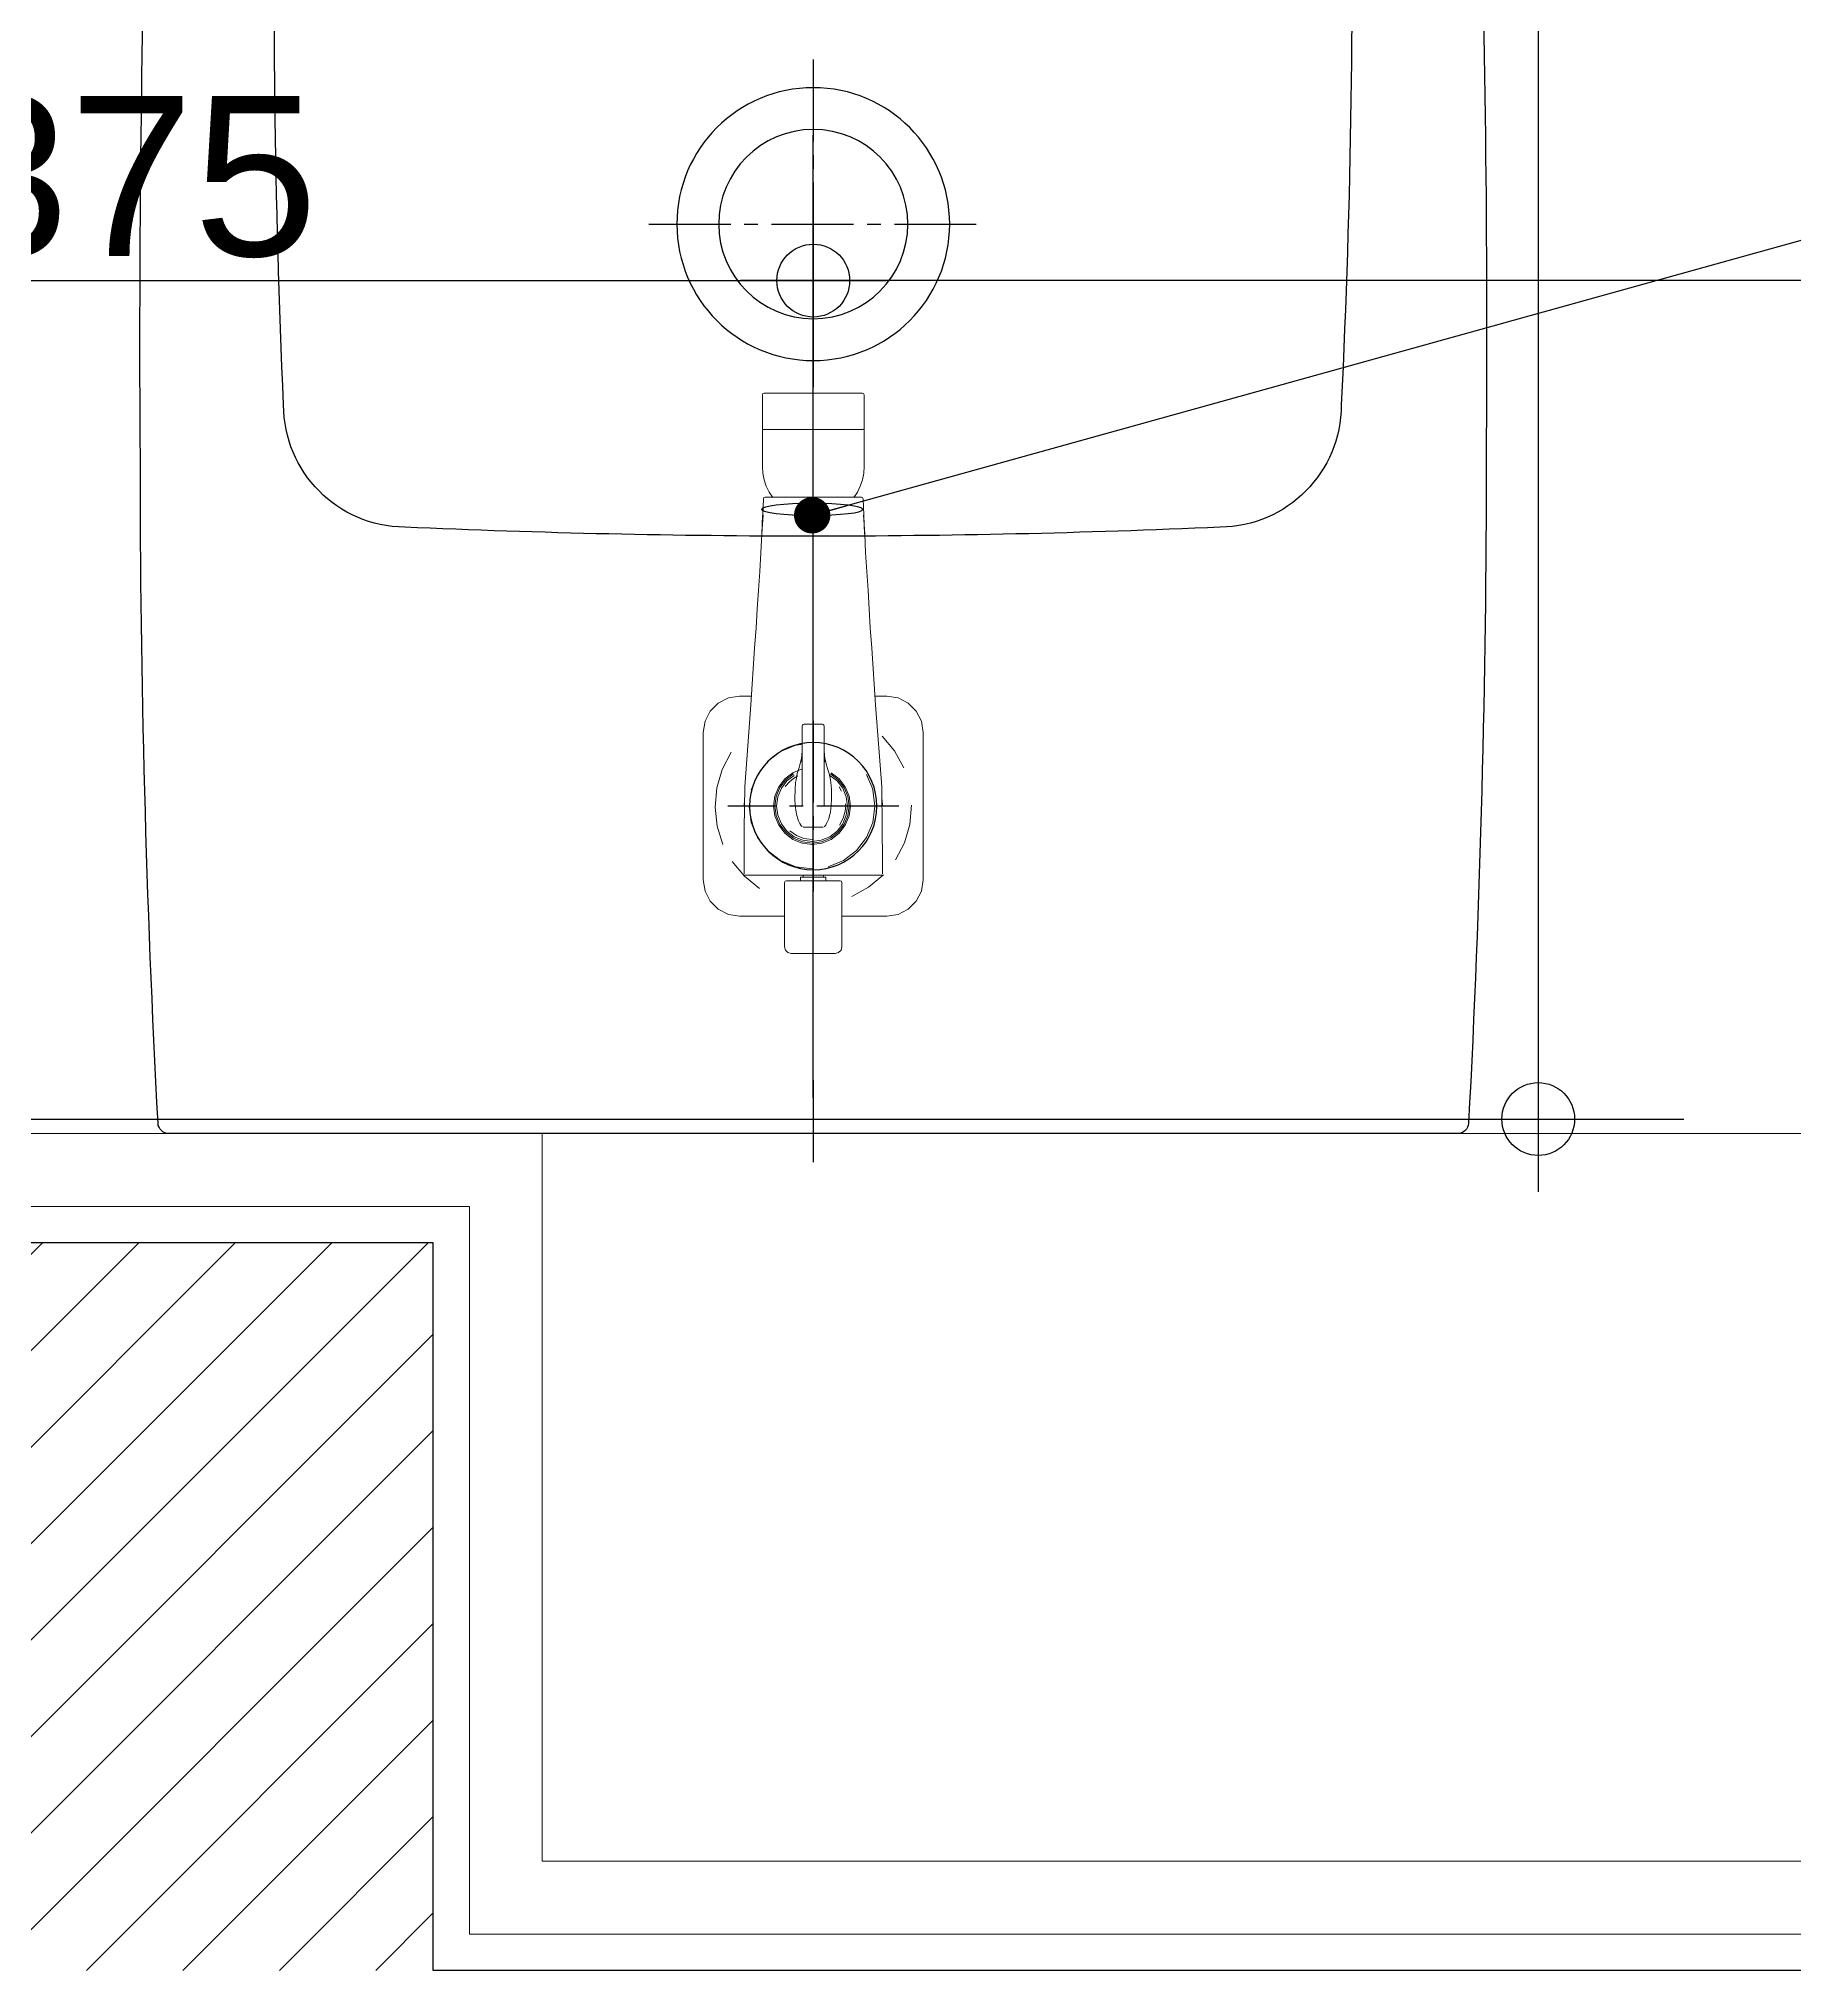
# Model space of a CAD drawing. Header units: inches. Extents: x 258415 to 640093, y 441672 to 945769.
# Drawn here: x 311174 to 311656, y 467714 to 468245 of the extents above; entities that cross this region are included whole.
import ezdxf

# ---------------------------------------------------------------- set-up
doc = ezdxf.new("R2010")
doc.units = ezdxf.units.IN
doc.header["$MEASUREMENT"] = 0
doc.linetypes.add('CENTER2', pattern=[1.125, 0.75, -0.125, 0.125, -0.125])
for name, color, linetype in [('A-DIMESNION-1', 7, 'Continuous'), ('CQ SANITARY WARES', 212, 'Continuous'), ('CQ Wall plan', 3, 'Continuous'), ('CQ_callout', 34, 'Continuous'), ('grab bar', 7, 'Continuous'), ('xref grd floor$2$CQ Wall hatch_CHB', 8, 'Continuous')]:
    doc.layers.add(name, color=color, linetype=linetype)
doc.layers.add('CQ Marble', color=6, linetype='Continuous', lineweight=0)
doc.styles.get("Standard").update_dxf_attribs({"font": 'arial.ttf'})
doc.dimstyles.new('CQ Anno', dxfattribs={"dimscale": 40, "dimtxt": 2.2, "dimasz": 0.75, "dimexe": 1, "dimexo": 0.5, "dimgap": 0.5, "dimtad": 1, "dimrnd": 1, "dimdsep": 46, "dimtxsty": 'Standard', "dimblk": 'x-04-bw-gf-dim-50$0$DIM12', "dimcen": 0.0025, "dimdle": 0.5, "dimclrd": 8, "dimclre": 8, "dimclrt": 2, "dimazin": 2, "dimtfac": 1, "dimtix": 1, "dimtmove": 1, "dimatfit": 0, "dimfxl": 50, "dimtolj": 1, "dimtzin": 0, "dimlwd": -1, "dimarcsym": 1})
doc.dimstyles.get("Standard").update_dxf_attribs({"dimtxt": 0.18, "dimasz": 0.18, "dimexe": 0.18, "dimexo": 0.0625, "dimgap": 0.09, "dimtad": 0, "dimtih": 1, "dimtoh": 1, "dimdec": 4, "dimzin": 0, "dimdsep": 46, "dimtxsty": 'Standard', "dimcen": 0.09, "dimadec": 0, "dimazin": 0, "dimtfac": 1, "dimtdec": 4, "dimtofl": 0, "dimtmove": 0, "dimatfit": 3, "dimfxl": 1, "dimtolj": 1, "dimtzin": 0, "dimarcsym": 0})

# ---------------------------------------------------------------- blocks, each defined once
blk = doc.blocks.new('ff-12 wall plan')
at = {"layer": 'xref grd floor$2$CQ Wall hatch_CHB'}
h = blk.add_hatch(dxfattribs=at)
h.set_pattern_fill('ANSI31,_O', color=8, scale=150)
h.set_pattern_definition([(45, (0, 0), (-13.25825215, 13.25825215), [])])
h.paths.add_polyline_path([(310981.99, 467914.11), (311282.49, 467914.11), (311282.49, 467714.09), (310981.99, 467714.09)])
h.paths.add_polyline_path([(312135.01, 467914.09), (312435.44, 467914.09), (312435.44, 467714.09), (312135.01, 467714.09)])
at = {"layer": 'CQ Wall plan', "elevation": 0}
blk.add_lwpolyline([(312435.44, 467914.11), (312135.01, 467914.11), (312135.01, 467714.09), (311307.99, 467714.09), (311282.49, 467714.09), (311282.49, 467914.11), (310981.99, 467914.11)], dxfattribs=at)
blk = doc.blocks.new('ff-12 marble')
at = {"layer": 'CQ Marble'}
blk.add_line((312105.01, 467944.11, 0), (311312.49, 467944.11, 0), dxfattribs=at)
at = {"layer": 'CQ Marble', "elevation": 0}
for points in [[(312405.44, 469434.09), (312405.44, 467944.11), (312105.01, 467944.11), (312105.01, 467744.09), (311312.49, 467744.09), (311312.49, 467944.11), (311011.99, 467944.11), (311011.99, 469644.09), (310851.99, 469644.09), (310851.99, 467944.11)], [(312425.44, 469439.09), (312425.44, 467924.11), (312125.01, 467924.11), (312125.01, 467724.09), (311292.49, 467724.09), (311292.49, 467924.11), (310991.99, 467924.11), (310991.99, 469624.09), (310871.99, 469624.09), (310871.99, 467944.11)]]:
    blk.add_lwpolyline(points, dxfattribs=at)
blk = doc.blocks.new('Duravit Durastyle Bidet 228615t')
at = {"color": 4, "linetype": 'CENTER2', "ltscale": 30}
for p, q in [((-250, 45.21), (-250, -45.21)), ((-90, -23.49), (-90, 23.49)), ((-295.21, 0), (-204.79, 0)), ((-113.49, 0), (-66.51, 0)), ((-14.66, 0), (10.17, 0))]:
    blk.add_line(p, q, dxfattribs=at)
blk.add_lwpolyline([(0, 177.16, 0.398783), (-2.84, 180.15, 0.013235), (-185.74, 185, 0.018882), (-539.51, 174.12, 0.304532), (-599.41, 127.66, 0.080136), (-620, 0, 0.080136), (-599.41, -127.66, 0.304532), (-539.51, -174.12, 0.018882), (-185.74, -185, 0.013235), (-2.84, -180.15, 0.398783), (0, -177.16)], format="xyb", close=True)
at = {"linetype": 'Continuous'}
for radius in [37.5, 26]:
    blk.add_circle((-250, 0), radius, dxfattribs=at)
blk.add_circle((-90, 0), 17.5)
for centre, radius, start, end in [((-315.45, -2430.28), 2578.47, 87.43993, 94.89301), ((-200.28, 112.02), 33.59, 0.5349, 90), ((-532.04, 102.93), 36.01, 95.3185, 165.7846), ((-212.94, -0.08), 371.27, 162.4655, 179.9874), ((-2701.46, 0), 2537.26, 360, 2.53757), ((-212.94, 0.08), 371.27, 180.0126, 197.5345), ((-2701.46, 0.46), 2537.26, 357.46243, 0), ((-532.04, -102.93), 36.01, 194.2154, 264.6815), ((-200.28, -111.56), 33.59, 270, 359.4651), ((-320.85, 2330.92), 2479.01, 265.03555, 272.78789)]:
    blk.add_arc(centre, radius, start, end)
blk.add_ellipse((-171.58, 0.3), major_axis=(0.01, -13.96), ratio=0.116004)
blk = doc.blocks.new('hansgrohe axor citterio E 36120000 t')
at = {"lineweight": 0}
for p, q in [((44596.6, 27358.45), (44596.35, 27357.54)), ((44596.35, 27357.54), (44596.35, 27340.06)), ((44597.27, 27359.13), (44596.6, 27358.45)), ((44598.19, 27359.37), (44597.27, 27359.13)), ((44604.23, 27359.37), (44598.19, 27359.37)), ((44610.27, 27359.37), (44604.23, 27359.37)), ((44611.19, 27359.13), (44610.27, 27359.37)), ((44611.86, 27358.45), (44611.19, 27359.13)), ((44612.11, 27357.54), (44611.86, 27358.45)), ((44612.11, 27340.06), (44612.11, 27357.54)), ((44578.11, 27347.23), (44575.9, 27345.02)), ((44580.9, 27348.65), (44578.11, 27347.23)), ((44583.98, 27349.14), (44580.9, 27348.65)), ((44596.35, 27349.14), (44583.98, 27349.14)), ((44624.48, 27349.14), (44612.11, 27349.14)), ((44627.57, 27348.65), (44624.48, 27349.14)), ((44630.35, 27347.23), (44627.57, 27348.65)), ((44632.56, 27345.02), (44630.35, 27347.23)), ((44574.48, 27342.24), (44573.99, 27339.15)), ((44575.9, 27345.02), (44574.48, 27342.24)), ((44589.03, 27341.21), (44584.97, 27337.82)), ((44593.67, 27343.75), (44589.03, 27341.21)), ((44623.15, 27338.16), (44619.03, 27341.49)), ((44633.98, 27342.24), (44632.56, 27345.02)), ((44634.47, 27339.15), (44633.98, 27342.24)), ((44573.99, 27339.15), (44573.99, 27318.9)), ((44585.81, 27337.9), (44585.23, 27337.9)), ((44585.23, 27337.49), (44585.23, 27333.65)), ((44585.23, 27337.46), (44585.23, 27333.69)), ((44585.23, 27333.65), (44585.23, 27337.42)), ((44604.23, 27337.9), (44585.81, 27337.9)), ((44596.35, 27340.06), (44596.35, 27339.89)), ((44596.35, 27339.89), (44596.5, 27339.54)), ((44596.5, 27339.54), (44596.85, 27339.39)), ((44596.85, 27339.39), (44597.03, 27339.39)), ((44597.03, 27339.39), (44604.23, 27339.39)), ((44600.75, 27339.4), (44600.75, 27339.34)), ((44600.75, 27339.34), (44600.75, 27338.44)), ((44600.75, 27338.44), (44600.75, 27338.4)), ((44600.75, 27338.4), (44601.01, 27338.4)), ((44601.01, 27338.4), (44601.77, 27338.4)), ((44601.44, 27338.4), (44601.44, 27338.34)), ((44601.44, 27338.34), (44601.44, 27337.9)), ((44602.9, 27339.4), (44601.77, 27339.4)), ((44601.77, 27338.4), (44602.9, 27338.4)), ((44604.23, 27339.4), (44602.9, 27339.4)), ((44602.9, 27338.4), (44604.23, 27338.4)), ((44605.56, 27339.4), (44604.23, 27339.4)), ((44604.23, 27339.39), (44611.44, 27339.39)), ((44604.23, 27338.4), (44605.56, 27338.4)), ((44622.65, 27337.9), (44604.23, 27337.9)), ((44604.58, 27336.17), (44609.05, 27335.58)), ((44606.69, 27339.4), (44605.56, 27339.4)), ((44605.56, 27338.4), (44606.69, 27338.4)), ((44606.69, 27338.4), (44607.45, 27338.4)), ((44607.02, 27338.34), (44607.02, 27338.4)), ((44607.02, 27337.9), (44607.02, 27338.34)), ((44607.45, 27338.4), (44607.71, 27338.4)), ((44607.71, 27339.34), (44607.71, 27339.4)), ((44607.71, 27338.44), (44607.71, 27339.34)), ((44607.71, 27338.4), (44607.71, 27338.44)), ((44611.44, 27339.39), (44611.61, 27339.39)), ((44611.61, 27339.39), (44611.96, 27339.54)), ((44611.96, 27339.54), (44612.11, 27339.89)), ((44612.11, 27339.89), (44612.11, 27340.06)), ((44623.23, 27337.9), (44622.65, 27337.9)), ((44626.54, 27334.1), (44623.15, 27338.16)), ((44623.23, 27333.65), (44623.23, 27337.49)), ((44623.23, 27333.69), (44623.23, 27337.46)), ((44623.23, 27337.42), (44623.23, 27333.65)), ((44634.47, 27318.9), (44634.47, 27339.15)), ((44581.65, 27333.69), (44579.19, 27329)), ((44585.23, 27333.65), (44585.27, 27325.11)), ((44589.59, 27327.52), (44592.34, 27331.1)), ((44592.34, 27331.1), (44595.92, 27333.86)), ((44595.92, 27333.86), (44600.1, 27335.58)), ((44609.05, 27335.58), (44613.23, 27333.86)), ((44613.23, 27333.86), (44616.81, 27331.1)), ((44619.56, 27327.52), (44616.81, 27331.1)), ((44623.19, 27325.11), (44623.23, 27333.65)), ((44579.19, 27329), (44577.7, 27323.92)), ((44585.27, 27325.11), (44585.41, 27313.62)), ((44587.86, 27323.35), (44589.59, 27327.52)), ((44595.42, 27324.15), (44597.1, 27326.34)), ((44597.35, 27326.09), (44595.72, 27323.98)), ((44596.14, 27323.74), (44597.68, 27325.76)), ((44597.1, 27326.34), (44599.29, 27328.03)), ((44599.46, 27327.72), (44597.35, 27326.09)), ((44597.68, 27325.76), (44599.7, 27327.31)), ((44599.29, 27328.03), (44601.84, 27329.08)), ((44601.93, 27328.74), (44599.46, 27327.72)), ((44599.7, 27327.31), (44602.05, 27328.28)), ((44601.84, 27329.08), (44604.58, 27329.44)), ((44604.58, 27329.09), (44601.93, 27328.74)), ((44602.05, 27328.28), (44604.58, 27328.61)), ((44604.58, 27329.44), (44607.31, 27329.08)), ((44607.22, 27328.74), (44604.58, 27329.09)), ((44604.58, 27328.61), (44607.1, 27328.28)), ((44604.58, 27328.1), (44606.81, 27327.82)), ((44606.81, 27327.82), (44608.89, 27327)), ((44607.1, 27328.28), (44609.45, 27327.31)), ((44609.69, 27327.72), (44607.22, 27328.74)), ((44607.31, 27329.08), (44609.86, 27328.03)), ((44608.89, 27327), (44610.69, 27325.72)), ((44609.45, 27327.31), (44611.47, 27325.76)), ((44611.8, 27326.09), (44609.69, 27327.72)), ((44609.86, 27328.03), (44612.05, 27326.34)), ((44611.47, 27325.76), (44613.01, 27323.74)), ((44613.43, 27323.98), (44611.8, 27326.09)), ((44612.05, 27326.34), (44613.73, 27324.15)), ((44621.29, 27323.35), (44619.56, 27327.52)), ((44623.05, 27313.62), (44623.19, 27325.11)), ((44630.66, 27324.41), (44629.08, 27329.46)), ((44577.7, 27323.92), (44577.23, 27318.65)), ((44587.27, 27318.87), (44587.86, 27323.35)), ((44594, 27318.87), (44594.36, 27321.6)), ((44594.7, 27321.51), (44594.35, 27318.87)), ((44594.36, 27321.6), (44595.42, 27324.15)), ((44595.72, 27323.98), (44594.7, 27321.51)), ((44594.83, 27318.87), (44595.16, 27321.39)), ((44595.16, 27321.39), (44596.14, 27323.74)), ((44595.32, 27318.71), (44595.45, 27320.27)), ((44595.45, 27320.27), (44596.03, 27322.23)), ((44596.03, 27322.23), (44597.03, 27324.09)), ((44599.51, 27320.53), (44599.28, 27318.71)), ((44599.73, 27321.48), (44599.51, 27320.53)), ((44599.99, 27322.35), (44599.73, 27321.48)), ((44600.21, 27322.94), (44599.99, 27322.35)), ((44600.57, 27323.71), (44600.21, 27322.94)), ((44600.82, 27324.13), (44600.57, 27323.71)), ((44601.01, 27324.36), (44600.82, 27324.13)), ((44601.09, 27324.43), (44601.01, 27324.36)), ((44601.2, 27324.56), (44601.09, 27324.43)), ((44601.57, 27324.65), (44601.51, 27324.65)), ((44604.25, 27324.65), (44601.57, 27324.65)), ((44606.93, 27324.65), (44604.25, 27324.65)), ((44606.99, 27324.65), (44606.93, 27324.65)), ((44607.41, 27324.43), (44607.29, 27324.56)), ((44607.49, 27324.36), (44607.41, 27324.43)), ((44607.68, 27324.13), (44607.49, 27324.36)), ((44607.93, 27323.71), (44607.68, 27324.13)), ((44608.29, 27322.94), (44607.93, 27323.71)), ((44608.51, 27322.35), (44608.29, 27322.94)), ((44608.77, 27321.48), (44608.51, 27322.35)), ((44608.98, 27320.53), (44608.77, 27321.48)), ((44609.22, 27318.71), (44608.98, 27320.53)), ((44613.01, 27323.74), (44613.99, 27321.39)), ((44614.45, 27321.51), (44613.43, 27323.98)), ((44613.73, 27324.15), (44614.79, 27321.6)), ((44613.99, 27321.39), (44614.32, 27318.87)), ((44614.8, 27318.87), (44614.45, 27321.51)), ((44614.79, 27321.6), (44615.15, 27318.87)), ((44621.88, 27318.87), (44621.29, 27323.35)), ((44631.23, 27319.15), (44630.66, 27324.41)), ((44573.99, 27318.9), (44573.99, 27298.65)), ((44585.23, 27318.9), (44585.3, 27317.17)), ((44587.86, 27314.39), (44587.27, 27318.87)), ((44594.36, 27316.13), (44594, 27318.87)), ((44594.35, 27318.87), (44594.7, 27316.22)), ((44595.42, 27313.58), (44594.36, 27316.13)), ((44594.7, 27316.22), (44595.72, 27313.75)), ((44595.16, 27316.34), (44594.83, 27318.87)), ((44596.14, 27313.99), (44595.16, 27316.34)), ((44595.33, 27318.3), (44595.32, 27318.71)), ((44597.16, 27313.62), (44596.43, 27314.79)), ((44599.28, 27318.71), (44599.24, 27316.89)), ((44599.24, 27316.89), (44599.25, 27314.19)), ((44601.23, 27318.59), (44601.23, 27311.65)), ((44607.27, 27311.65), (44607.27, 27318.59)), ((44609.26, 27316.89), (44609.22, 27318.71)), ((44609.25, 27314.19), (44609.26, 27316.89)), ((44613.99, 27316.34), (44613.01, 27313.99)), ((44613.43, 27313.75), (44614.45, 27316.22)), ((44614.79, 27316.13), (44613.73, 27313.58)), ((44614.32, 27318.87), (44613.99, 27316.34)), ((44614.45, 27316.22), (44614.8, 27318.87)), ((44615.15, 27318.87), (44614.79, 27316.13)), ((44623.16, 27317.17), (44623.23, 27318.9)), ((44630.76, 27313.87), (44631.23, 27319.15)), ((44634.47, 27298.65), (44634.47, 27318.9)), ((44585.41, 27313.62), (44587.09, 27291.03)), ((44588.17, 27313.62), (44587.86, 27314.39)), ((44589.59, 27310.21), (44588.17, 27313.62)), ((44597.1, 27311.39), (44595.42, 27313.58)), ((44595.72, 27313.75), (44597.35, 27311.64)), ((44597.68, 27311.98), (44596.14, 27313.99)), ((44599.29, 27309.71), (44597.1, 27311.39)), ((44597.35, 27311.64), (44599.46, 27310.01)), ((44599.7, 27310.43), (44597.68, 27311.98)), ((44599.25, 27314.19), (44599.42, 27312.43)), ((44599.42, 27312.43), (44599.54, 27311.65)), ((44599.54, 27311.65), (44599.87, 27309.92)), ((44599.87, 27309.92), (44600.37, 27308.23)), ((44601.23, 27311.65), (44601.23, 27311.39)), ((44601.23, 27311.39), (44601.23, 27310.92)), ((44601.23, 27310.92), (44601.23, 27310.51)), ((44601.23, 27310.51), (44601.23, 27310.03)), ((44601.23, 27310.03), (44601.23, 27309.53)), ((44601.23, 27309.28), (44601.23, 27309.79)), ((44601.23, 27309.53), (44601.23, 27308.75)), ((44607.27, 27311.39), (44607.27, 27311.65)), ((44607.27, 27310.92), (44607.27, 27311.39)), ((44607.27, 27310.51), (44607.27, 27310.92)), ((44607.27, 27310.58), (44607.27, 27308.89)), ((44607.27, 27310.03), (44607.27, 27310.51)), ((44607.27, 27309.53), (44607.27, 27310.03)), ((44607.27, 27308.75), (44607.27, 27309.53)), ((44609.86, 27309.71), (44607.31, 27308.65)), ((44608.13, 27308.23), (44608.63, 27309.92)), ((44608.44, 27310.56), (44609.66, 27311.28)), ((44608.63, 27309.92), (44608.95, 27311.65)), ((44608.95, 27311.65), (44609.08, 27312.43)), ((44609.08, 27312.43), (44609.25, 27314.19)), ((44611.47, 27311.98), (44609.45, 27310.43)), ((44609.66, 27311.28), (44610.8, 27312.21)), ((44609.69, 27310.01), (44611.8, 27311.64)), ((44612.05, 27311.39), (44609.86, 27309.71)), ((44610.8, 27312.21), (44611.83, 27313.38)), ((44613.01, 27313.99), (44611.47, 27311.98)), ((44611.8, 27311.64), (44613.43, 27313.75)), ((44611.83, 27313.38), (44611.99, 27313.62)), ((44613.73, 27313.58), (44612.05, 27311.39)), ((44620.98, 27313.62), (44621.29, 27314.39)), ((44621.37, 27291.03), (44623.05, 27313.62)), ((44629.27, 27308.79), (44630.76, 27313.87)), ((44579.38, 27308.34), (44581.92, 27303.69)), ((44600.37, 27308.23), (44600.6, 27307.54)), ((44600.6, 27307.54), (44601.2, 27305.03)), ((44600.95, 27306.72), (44601.23, 27303.82)), ((44601.23, 27308.75), (44601.23, 27305.47)), ((44601.23, 27305.47), (44601.23, 27302.18)), ((44607.27, 27305.47), (44607.27, 27308.75)), ((44607.27, 27303.82), (44607.55, 27306.72)), ((44607.27, 27302.18), (44607.27, 27305.47)), ((44607.3, 27305.03), (44607.9, 27307.54)), ((44607.9, 27307.54), (44608.13, 27308.23)), ((44609.05, 27302.15), (44613.23, 27303.88)), ((44613.23, 27303.88), (44616.81, 27306.63)), ((44626.82, 27304.1), (44629.27, 27308.79)), ((44573.99, 27298.65), (44574.48, 27295.56)), ((44581.92, 27303.69), (44585.31, 27299.63)), ((44601.23, 27302.18), (44601.23, 27298.9)), ((44601.23, 27298.9), (44601.23, 27298.16)), ((44607.27, 27298.9), (44607.27, 27302.18)), ((44607.27, 27301.91), (44609.05, 27302.15)), ((44607.27, 27298.16), (44607.27, 27298.9)), ((44633.98, 27295.56), (44634.47, 27298.65)), ((44574.48, 27295.56), (44575.9, 27292.78)), ((44601.23, 27298.16), (44601.23, 27297.74)), ((44601.23, 27297.74), (44601.23, 27297.36)), ((44601.23, 27297.36), (44601.23, 27297.09)), ((44601.23, 27297.09), (44601.23, 27296.86)), ((44601.23, 27296.86), (44601.3, 27296.6)), ((44601.3, 27296.6), (44601.48, 27296.41)), ((44601.48, 27296.41), (44601.73, 27296.35)), ((44601.73, 27296.35), (44601.79, 27296.35)), ((44601.79, 27296.35), (44604.25, 27296.35)), ((44604.25, 27296.35), (44606.71, 27296.35)), ((44606.71, 27296.35), (44606.77, 27296.35)), ((44606.77, 27296.35), (44607.02, 27296.41)), ((44607.02, 27296.41), (44607.2, 27296.6)), ((44607.2, 27296.6), (44607.27, 27296.86)), ((44607.27, 27297.74), (44607.27, 27298.16)), ((44607.27, 27297.36), (44607.27, 27297.74)), ((44607.27, 27297.09), (44607.27, 27297.36)), ((44607.27, 27296.86), (44607.27, 27297.09)), ((44632.56, 27292.78), (44633.98, 27295.56)), ((44575.9, 27292.78), (44578.11, 27290.57)), ((44578.11, 27290.57), (44580.9, 27289.15)), ((44580.9, 27289.15), (44583.98, 27288.66)), ((44583.98, 27288.66), (44587.24, 27288.66)), ((44587.09, 27291.03), (44588.1, 27275.44)), ((44620.36, 27275.44), (44621.37, 27291.03)), ((44621.22, 27288.66), (44624.48, 27288.66)), ((44624.48, 27288.66), (44627.57, 27289.15)), ((44627.57, 27289.15), (44630.35, 27290.57)), ((44630.35, 27290.57), (44632.56, 27292.78)), ((44588.1, 27275.44), (44588.56, 27269.87)), ((44619.9, 27269.87), (44620.36, 27275.44)), ((44588.56, 27269.87), (44588.83, 27264.71)), ((44619.64, 27264.71), (44619.9, 27269.87)), ((44588.83, 27264.71), (44589.16, 27259.55)), ((44619.3, 27259.55), (44619.64, 27264.71)), ((44589.16, 27259.55), (44589.52, 27254.39)), ((44618.94, 27254.39), (44619.3, 27259.55)), ((44589.52, 27254.39), (44589.85, 27249.23)), ((44618.61, 27249.23), (44618.94, 27254.39)), ((44589.85, 27249.23), (44590.09, 27244.07)), ((44618.37, 27244.07), (44618.61, 27249.23)), ((44590.09, 27244.07), (44590.47, 27238.94)), ((44590.13, 27244.09), (44590.3, 27238.89)), ((44617.99, 27238.94), (44618.37, 27244.07)), ((44618.16, 27238.89), (44618.33, 27244.09)), ((44590.32, 27238.95), (44590.52, 27234.4)), ((44617.94, 27234.4), (44618.14, 27238.95)), ((44590.52, 27234.4), (44590.68, 27234.06)), ((44590.68, 27234.06), (44591.02, 27233.92)), ((44591.3, 27230.92), (44590.71, 27229.18)), ((44591.02, 27233.92), (44591.38, 27233.92)), ((44592.11, 27232.56), (44591.3, 27230.92)), ((44591.38, 27233.92), (44591.69, 27233.92)), ((44591.69, 27233.92), (44592.13, 27233.92)), ((44593.12, 27234.08), (44592.11, 27232.56)), ((44592.13, 27233.92), (44593.67, 27233.92)), ((44593.67, 27233.92), (44595.65, 27233.92)), ((44595.65, 27233.92), (44598.18, 27233.92)), ((44598.18, 27233.92), (44601.13, 27233.92)), ((44601.13, 27233.92), (44604.23, 27233.92)), ((44604.23, 27233.92), (44607.33, 27233.92)), ((44607.33, 27233.92), (44610.28, 27233.92)), ((44610.28, 27233.92), (44612.81, 27233.92)), ((44612.81, 27233.92), (44614.8, 27233.92)), ((44614.8, 27233.92), (44616.33, 27233.92)), ((44616.36, 27232.56), (44615.34, 27234.08)), ((44616.33, 27233.92), (44616.77, 27233.92)), ((44617.17, 27230.92), (44616.36, 27232.56)), ((44616.77, 27233.92), (44617.09, 27233.92)), ((44617.09, 27233.92), (44617.44, 27233.92)), ((44617.75, 27229.18), (44617.17, 27230.92)), ((44617.44, 27233.92), (44617.78, 27234.06)), ((44617.78, 27234.06), (44617.94, 27234.4)), ((44590.35, 27227.39), (44590.23, 27225.56)), ((44590.23, 27225.56), (44590.23, 27215.54)), ((44590.71, 27229.18), (44590.35, 27227.39)), ((44618.11, 27227.39), (44617.75, 27229.18)), ((44618.23, 27225.56), (44618.11, 27227.39)), ((44618.23, 27215.54), (44618.23, 27225.56)), ((44590.23, 27215.54), (44590.23, 27215.36)), ((44590.23, 27215.36), (44590.38, 27215.32)), ((44590.27, 27215.21), (44590.23, 27215.06)), ((44590.23, 27215.06), (44590.23, 27214.95)), ((44590.23, 27214.95), (44590.23, 27206.01)), ((44590.38, 27215.32), (44590.27, 27215.21)), ((44590.38, 27215.32), (44618.08, 27215.32)), ((44618.08, 27215.32), (44618.23, 27215.36)), ((44618.19, 27215.21), (44618.08, 27215.32)), ((44618.23, 27215.06), (44618.19, 27215.21)), ((44618.23, 27215.36), (44618.23, 27215.54)), ((44618.23, 27214.95), (44618.23, 27215.06)), ((44618.23, 27206.01), (44618.23, 27214.95)), ((44590.23, 27206.01), (44590.23, 27205.86)), ((44590.23, 27205.86), (44590.38, 27205.51)), ((44590.38, 27205.51), (44590.74, 27205.36)), ((44590.74, 27205.36), (44591.2, 27205.36)), ((44591.2, 27205.36), (44592.54, 27205.36)), ((44592.54, 27205.36), (44594.69, 27205.36)), ((44594.69, 27205.36), (44597.48, 27205.36)), ((44597.48, 27205.36), (44600.74, 27205.36)), ((44600.74, 27205.36), (44604.23, 27205.36)), ((44604.23, 27205.36), (44607.72, 27205.36)), ((44607.72, 27205.36), (44610.98, 27205.36)), ((44610.98, 27205.36), (44613.77, 27205.36)), ((44613.77, 27205.36), (44615.92, 27205.36)), ((44615.92, 27205.36), (44617.27, 27205.36)), ((44617.27, 27205.36), (44617.73, 27205.36)), ((44617.73, 27205.36), (44618.08, 27205.51)), ((44618.08, 27205.51), (44618.23, 27205.86)), ((44618.23, 27205.86), (44618.23, 27206.01))]:
    blk.add_line(p, q, dxfattribs=at)
blk = doc.blocks.new('x-04-bw-gf-dim-50$0$DIM12')
blk.add_line((0, -1), (0, 1))
at = {"color": 8}
blk.add_line((-1, 0), (1, 0), dxfattribs=at)
blk.add_circle((0, 0), 0.5)
blk = doc.blocks.new('*D222')
at = {"layer": 'A-DIMESNION-1', "color": 8, "lineweight": -2, "ltscale": 0.05, "transparency": 16777216}
for p, q in [((310871.99, 469644.09), (311626.3, 469644.09)), ((311031.99, 467948.11), (311626.3, 467948.11))]:
    blk.add_line(p, q, dxfattribs=at)
at = {"layer": 'A-DIMESNION-1', "color": 8, "ltscale": 0.05, "transparency": 16777216}
blk.add_line((311586.3, 469624.09), (311586.3, 467968.11), dxfattribs=at)
at = {"layer": 'Defpoints', "color": 0, "linetype": 'Continuous', "ltscale": 0.05, "transparency": 16777216}
for p in [(310851.99, 469644.09, 0), (311011.99, 467948.11), (311586.3, 467948.11)]:
    blk.add_point(p, dxfattribs=at)
at = {"layer": 'A-DIMESNION-1', "color": 8, "linetype": 'Continuous', "ltscale": 0.05, "transparency": 16777216, "xscale": 20, "yscale": 20, "zscale": 20}
for p, rotation in [((311586.3, 469644.09), 90), ((311586.3, 467948.11), 270)]:
    blk.add_blockref('x-04-bw-gf-dim-50$0$DIM12', p, dxfattribs=dict(at, rotation=rotation))
at = {"layer": 'A-DIMESNION-1', "color": 2, "linetype": 'Continuous', "ltscale": 0.05, "transparency": 16777216, "insert": (311557.84, 468796.1), "char_height": 44, "attachment_point": 5, "rotation": 90}
blk.add_mtext('\\A1;1696', dxfattribs=at)
blk = doc.blocks.new('*D233')
at = {"layer": 'A-DIMESNION-1', "color": 8, "lineweight": -2, "ltscale": 0.05, "transparency": 16777216}
for p, q in [((311011.99, 467964.11), (311011.99, 468218.57)), ((311386.99, 467953.94), (311386.99, 468218.57))]:
    blk.add_line(p, q, dxfattribs=at)
at = {"layer": 'A-DIMESNION-1', "color": 8, "ltscale": 0.05, "transparency": 16777216}
blk.add_line((311031.99, 468178.57), (311366.99, 468178.57), dxfattribs=at)
at = {"layer": 'Defpoints', "color": 0, "linetype": 'Continuous', "ltscale": 0.05, "transparency": 16777216}
for p in [(311386.99, 468178.57), (311011.99, 467944.11, 0), (311386.99, 467933.94, 0)]:
    blk.add_point(p, dxfattribs=at)
at = {"layer": 'A-DIMESNION-1', "color": 8, "linetype": 'Continuous', "ltscale": 0.05, "transparency": 16777216, "xscale": 20, "yscale": 20, "zscale": 20, "rotation": 180}
blk.add_blockref('x-04-bw-gf-dim-50$0$DIM12', (311011.99, 468178.57), dxfattribs=at)
at = {"layer": 'A-DIMESNION-1', "color": 8, "linetype": 'Continuous', "ltscale": 0.05, "transparency": 16777216, "xscale": 20, "yscale": 20, "zscale": 20}
blk.add_blockref('x-04-bw-gf-dim-50$0$DIM12', (311386.99, 468178.57), dxfattribs=at)
at = {"layer": 'A-DIMESNION-1', "color": 2, "linetype": 'Continuous', "ltscale": 0.05, "transparency": 16777216, "insert": (311199.49, 468207.05), "char_height": 44, "attachment_point": 5}
blk.add_mtext('\\A1;375', dxfattribs=at)
blk = doc.blocks.new('*D234')
at = {"layer": 'A-DIMESNION-1', "color": 8, "lineweight": -2, "ltscale": 0.05, "transparency": 16777216}
for p, q in [((311386.99, 467953.94), (311386.99, 468218.57)), ((312030.12, 467964.11), (312030.12, 468218.57))]:
    blk.add_line(p, q, dxfattribs=at)
at = {"layer": 'A-DIMESNION-1', "color": 8, "ltscale": 0.05, "transparency": 16777216}
blk.add_line((312010.12, 468178.57), (311406.99, 468178.57), dxfattribs=at)
at = {"layer": 'Defpoints', "color": 0, "linetype": 'Continuous', "ltscale": 0.05, "transparency": 16777216}
for p in [(311386.99, 468178.57), (312030.12, 467944.11), (311386.99, 467933.94, 0)]:
    blk.add_point(p, dxfattribs=at)
at = {"layer": 'A-DIMESNION-1', "color": 8, "linetype": 'Continuous', "ltscale": 0.05, "transparency": 16777216, "xscale": 20, "yscale": 20, "zscale": 20, "rotation": 180}
blk.add_blockref('x-04-bw-gf-dim-50$0$DIM12', (311386.99, 468178.57), dxfattribs=at)
at = {"layer": 'A-DIMESNION-1', "color": 8, "linetype": 'Continuous', "ltscale": 0.05, "transparency": 16777216, "xscale": 20, "yscale": 20, "zscale": 20}
blk.add_blockref('x-04-bw-gf-dim-50$0$DIM12', (312030.12, 468178.57), dxfattribs=at)
at = {"layer": 'A-DIMESNION-1', "color": 2, "linetype": 'Continuous', "ltscale": 0.05, "transparency": 16777216, "insert": (311708.55, 468207.05), "char_height": 44, "attachment_point": 5}
blk.add_mtext('\\A1;643', dxfattribs=at)

msp = doc.modelspace()

# ---------------------------------------------------------------- block references
at = {"layer": 'CQ SANITARY WARES', "extrusion": (-1.65644e-08, -2.02966e-09, 1), "xscale": -1, "rotation": 90}
msp.add_blockref('Duravit Durastyle Bidet 228615t', (311386.99, 467944.111, -0.006), dxfattribs=at)
at = {"layer": 'CQ SANITARY WARES', "color": 2, "rotation": 180}
msp.add_blockref('hansgrohe axor citterio E 36120000 t', (355991.221, 495353.01, 0), dxfattribs=at)
at = {"layer": 'CQ Wall plan'}
msp.add_blockref('ff-12 wall plan', (0, 0), dxfattribs=at)
at = {"layer": 'grab bar'}
msp.add_blockref('ff-12 marble', (0, 0), dxfattribs=at)

# ---------------------------------------------------------------- dimensions: what is measured, and where the dimension line sits
at = {"layer": 'A-DIMESNION-1', "color": 64, "linetype": 'Continuous', "ltscale": 0.05}
for base, p1, p2, angle, picture, middle in [((311586.302, 467948.111), (310851.989, 469644.094, 0), (311011.989, 467948.111), 90, '*D222', (311557.837, 468796.102)), ((311386.989, 468178.567), (311011.989, 467944.111, 0), (311386.989, 467933.941, 0), 180, '*D233', (311199.489, 468207.047))]:
    dim = msp.add_linear_dim(base=base, p1=p1, p2=p2, angle=angle, dimstyle='CQ Anno', override={"dimscale": 0, "dimasz": 1, "dimexe": 2, "dimexo": 1, "dimgap": 0.3, "dimcen": 0.005}, dxfattribs=at)
    dim.commit()
    dim.dimension.update_dxf_attribs({"geometry": picture, "text_midpoint": middle})
dim = msp.add_linear_dim(base=(311386.989, 468178.567), p1=(312030.12, 467944.111), p2=(311386.989, 467933.941, 0), dimstyle='CQ Anno', override={"dimscale": 0, "dimasz": 1, "dimexe": 2, "dimexo": 1, "dimgap": 0.3, "dimcen": 0.005}, dxfattribs=at)
dim.commit()
dim.dimension.update_dxf_attribs({"geometry": '*D234', "text_midpoint": (311708.555, 468207.047)})

# ---------------------------------------------------------------- leaders
at = {"layer": 'CQ_callout'}
msp.add_leader([(311386.686, 468114.069), (313194.38, 468617.166), (314046.088, 468617.166)], dimstyle='Standard', override={"dimasz": 10, "dimldrblk": 'Dot', "dimfxl": 0.1, "dimarcsym": 2}, dxfattribs=at)

doc.saveas('drawing.dxf')
